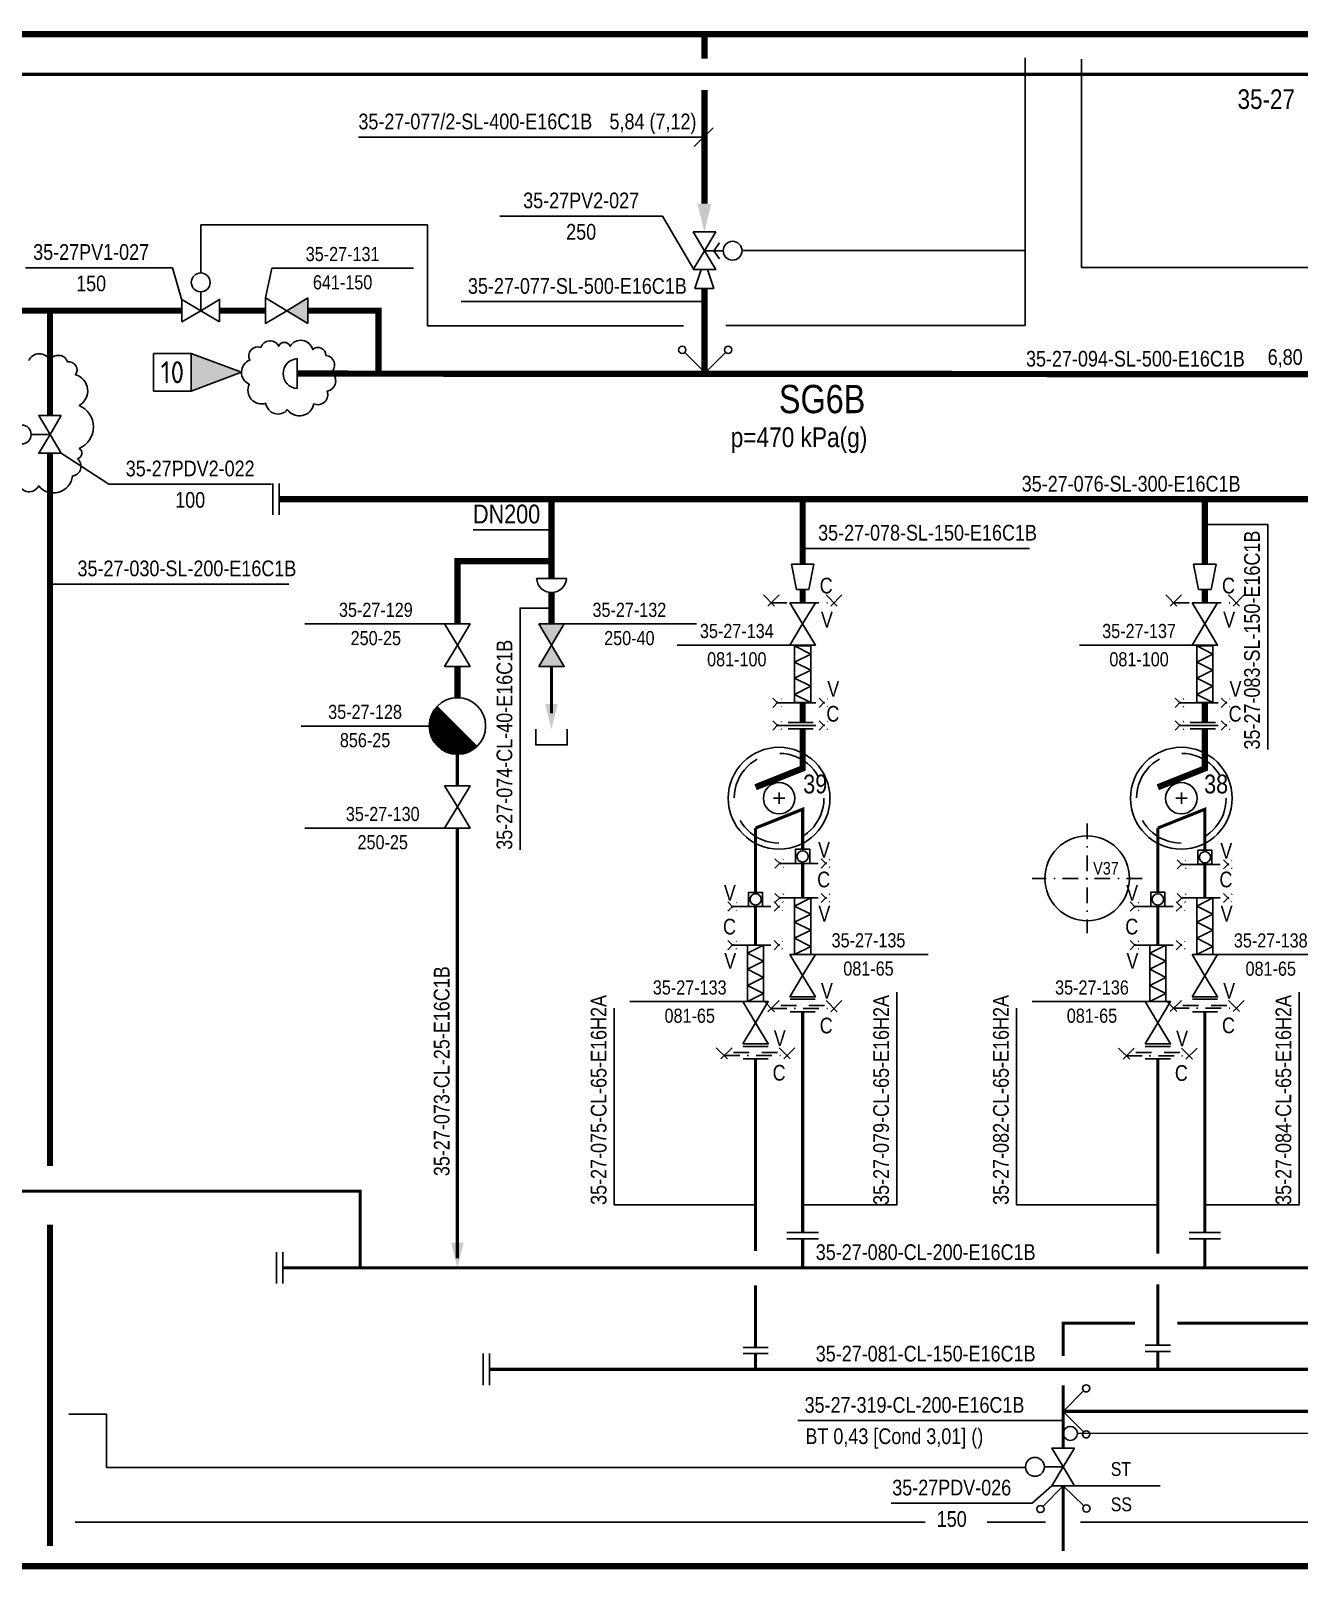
# Model space of a CAD drawing. Header units: millimetres. Extents: x -415 to 12957, y -5 to 599.
# Drawn here: x 2170.5 to 2372.5, y 202 to 446.9 of the extents above; entities that cross this region are included whole.
import ezdxf
from ezdxf.enums import TextEntityAlignment as Align

# ---------------------------------------------------------------- set-up
doc = ezdxf.new("R2010")
doc.units = ezdxf.units.MM
doc.header["$LTSCALE"] = 10
doc.header["$MEASUREMENT"] = 0
for name, pattern in [('CENTER', [2, 1.25, -0.25, 0.25, -0.25]), ('DASHDOT2', [0.5, 0.25, -0.125, 0, -0.125]), ('DASHED', [0.75, 0.5, -0.25])]:
    doc.linetypes.add(name, pattern=pattern)
doc.layers.get('0').update_dxf_attribs({"linetype": 'CONTINUOUS'})
doc.layers.add('BALANSSI', color=3, linetype='CONTINUOUS', lineweight=25)
for name, color, linetype in [('HOYRYRYHMIEN NIMET', 30, 'CONTINUOUS'), ('KUIVATUSSYLINTERIN_N', 7, 'CONTINUOUS'), ('KUIVATUSSYLINTERIT', 31, 'CONTINUOUS'), ('METALLILETKUT', 7, 'CONTINUOUS'), ('NAKOLASIT', 7, 'CONTINUOUS'), ('P-COND', 4, 'CONTINUOUS'), ('P-CVPOS', 7, 'CONTINUOUS'), ('P-DELIVERY_LIMIT', 1, 'DASHDOT2'), ('P-FITTINGS', 7, 'CONTINUOUS'), ('P-INSTRPOS_TEXTS', 7, 'CONTINUOUS'), ('P-INSTRU', 7, 'CONTINUOUS'), ('P-LINEPOS', 7, 'CONTINUOUS'), ('P-OTHER', 7, 'CONTINUOUS'), ('P-REVISIONS', 1, 'CONTINUOUS'), ('P-STEAM1', 6, 'CONTINUOUS'), ('P-SYMB', 7, 'CONTINUOUS'), ('P-TEXT', 7, 'CONTINUOUS'), ('P-VALVEPOS', 7, 'CONTINUOUS'), ('P-VENTS', 7, 'CONTINUOUS'), ('VAC-TELA_NUMEROT', 7, 'CONTINUOUS'), ('VAC-TELAT', 31, 'CONTINUOUS'), ('VEDENEROTTIMET', 7, 'CONTINUOUS')]:
    doc.layers.add(name, color=color, linetype=linetype)
doc.styles.add('ARIAL', font='ARIALN.TTF')
doc.styles.add('ARIALN', font='ARIALN.TTF')
doc.styles.add('CTS_REV', font='isocp.shx')
doc.styles.add('MODESTD', font='ARIALN.TTF')
doc.styles.add('ROMANS', font='ARIALN.TTF')
doc.styles.get("Standard").update_dxf_attribs({"font": 'ARIALN.TTF'})

# ---------------------------------------------------------------- blocks, each defined once
blk = doc.blocks.new('PPI_1000A')
at = {"color": 0, "linetype": 'ByBlock'}
blk.add_line((-1, 0), (1, 0), dxfattribs=at)
blk = doc.blocks.new('ARROW')
blk.add_solid([(-2.5, -1.25), (-2.5, 1.25), (2.5, 0)])
at = {"linetype": 'Continuous', "flags": 1}
blk.add_attdef('SYM_WIDTH', (0, 0), '', height=3, dxfattribs=at)
blk = doc.blocks.new('PPI_1100A')
at = {"color": 0, "linetype": 'ByBlock'}
blk.add_line((0, 0), (2, 0), dxfattribs=at)
blk = doc.blocks.new('PPI_0900A')
at = {"color": 0, "linetype": 'ByBlock'}
blk.add_line((-2.5, 0), (2.5, 0), dxfattribs=at)
blk = doc.blocks.new('PI314')
for p, q in [((0, 2.5), (0, -2.5)), ((1, 2.5), (1, -2.5))]:
    blk.add_line(p, q)
blk = doc.blocks.new('LPoist')
at = {"const_width": 3.749999999999428}
blk.add_lwpolyline([(1.325825214725, 2.424174785275, -1), (-1.325825214725, 5.075825214725, -5.843182185496403)], format="xyb", dxfattribs=at)
blk.add_circle((0, 3.75), 3.75)
blk = doc.blocks.new('PPI_0103B')
at = {"color": 0, "linetype": 'ByBlock'}
blk.add_circle((0, 0), 1.25, dxfattribs=at)
blk = doc.blocks.new('CVO5EC4')
at = {"color": 0, "linetype": 'Continuous'}
blk.add_lwpolyline([(-1.5, 4.5, -0.9999999999999999), (1.5, 4.5, -0.9999999999999999), (-1.5, 4.5)], format="xyb", close=True, dxfattribs=at)
blk.add_lwpolyline([(0, 0), (0, 3)], dxfattribs=at)
at = {"layer": 'P-VENTS', "color": 0, "linetype": 'Continuous'}
for points in [[(-3, -1.800000000000011), (-3, 1.800000000000011), (0, 0)], [(3, -1.800000000000011), (3, 1.800000000000011), (0, 0)]]:
    blk.add_lwpolyline(points, close=True, dxfattribs=at)
blk = doc.blocks.new('LAI2587')
for p, q in [((0, 0), (2.5, 0)), ((0, -8.75), (0, 0)), ((2.5, 0), (2.5, -8.75)), ((2.5, -8.75), (0, -8.75))]:
    blk.add_line(p, q)
blk = doc.blocks.new('FLEXIBLE-JOINT')
for p, q in [((1.250000000000227, 8.75), (-1.250000000000227, 7.5)), ((1.250000000000227, 6.25), (-1.250000000000227, 7.5)), ((1.250000000000682, 6.25), (-1.249999999999773, 5)), ((1.250000000000682, 3.75), (-1.249999999999773, 5)), ((1.250000000001137, 3.75), (-1.249999999999318, 2.5)), ((1.250000000001137, 1.25), (-1.249999999999318, 2.5)), ((1.250000000001137, 1.25), (-1.25, 0))]:
    blk.add_line(p, q)
at = {"rotation": 180}
blk.add_blockref('LAI2587', (1.25, 0), dxfattribs=at)
blk = doc.blocks.new('P7A1100')
at = {"color": 0, "linetype": 'ByBlock'}
for points in [[(-3, -1.8), (-3, 1.8), (-1.955815683699341e-17, -5.442269728554689e-17)], [(3, -1.8), (3, 1.8), (-1.268290867149464e-17, -5.029754838624763e-17)]]:
    blk.add_lwpolyline(points, close=True, dxfattribs=at)
blk = doc.blocks.new('P7A1305')
at = {"color": 0, "linetype": 'ByBlock'}
blk.add_solid([(-4, -1), (-4, 1), (0, 0)], dxfattribs=at)
blk = doc.blocks.new('CVO6087')
at = {"color": 0, "linetype": 'Continuous'}
blk.add_lwpolyline([(-1.5, 4.5, -0.9999999999999999), (1.5, 4.5, -0.9999999999999999), (-1.5, 4.5)], format="xyb", close=True, dxfattribs=at)
blk.add_lwpolyline([(0, 0), (0, 3)], dxfattribs=at)
at = {"layer": 'P-VENTS', "color": 0, "linetype": 'Continuous'}
for points in [[(-3, -1.800000000000011), (-3, 1.800000000000011), (0, 0)], [(3, -1.800000000000011), (3, 1.800000000000011), (0, 0)]]:
    blk.add_lwpolyline(points, close=True, dxfattribs=at)
blk = doc.blocks.new('CVO63E5')
at = {"color": 0, "linetype": 'Continuous'}
blk.add_lwpolyline([(-1.5, 4.5, -0.9999999999999999), (1.5, 4.5, -0.9999999999999999), (-1.5, 4.5)], format="xyb", close=True, dxfattribs=at)
blk.add_lwpolyline([(0, 0), (0, 3)], dxfattribs=at)
at = {"layer": 'P-VENTS', "color": 0, "linetype": 'Continuous'}
for points in [[(-3, -1.800000000000011), (-3, 1.800000000000011), (0, 0)], [(3, -1.800000000000011), (3, 1.800000000000011), (0, 0)]]:
    blk.add_lwpolyline(points, close=True, dxfattribs=at)
blk = doc.blocks.new('PRO66DD')
h = blk.add_hatch(color=0)
h.paths.add_polyline_path([(-3, 1.800000000000011), (-3, -1.800000000000011), (0, 0)])
h.paths.add_polyline_path([(3, -1.800000000000011), (3, 1.800000000000011), (0, 0)])
at = {"layer": 'P-VENTS', "color": 0, "linetype": 'Continuous'}
for points in [[(-3, -1.800000000000011), (-3, 1.800000000000011), (0, 0)], [(3, -1.800000000000011), (3, 1.800000000000011), (0, 0)]]:
    blk.add_lwpolyline(points, close=True, dxfattribs=at)
blk = doc.blocks.new('P7A1106')
at = {"color": 0, "linetype": 'ByBlock'}
for p, q in [((3, 1.8), (-1.955815683699341e-17, -5.442269728554689e-17)), ((3, -1.8), (3, 1.8)), ((1.955815683699341e-17, -5.442269728554689e-17), (3, -1.8))]:
    blk.add_line(p, q, dxfattribs=at)
blk.add_lwpolyline([(-3, 1.8), (-1.955815683699341e-17, -5.442269728554689e-17), (-3, -1.8)], close=True, dxfattribs=at)
blk.add_solid([(3, 1.8), (0, 0), (3, -1.8)], dxfattribs=at)
blk = doc.blocks.new('P7A1215')
at = {"color": 0, "linetype": 'ByBlock'}
for p, q in [((0, 2), (0, -2)), ((1, 2), (1, -2))]:
    blk.add_line(p, q, dxfattribs=at)
blk = doc.blocks.new('p7a1370')
at = {"color": 0, "linetype": 'ByBlock'}
for p, q in [((1.25, 1.25), (-1.25, -1.25)), ((-1.25, 1.25), (1.25, -1.25))]:
    blk.add_line(p, q, dxfattribs=at)
blk = doc.blocks.new('A$A7D25')
at = {"layer": 'P-DELIVERY_LIMIT'}
blk.add_lwpolyline([(1.25, 1.25), (11.25, 1.25)], dxfattribs=at)
for p in [(1.25, 1.25), (11.25, 1.25)]:
    blk.add_blockref('p7a1370', p, dxfattribs=at)
blk = doc.blocks.new('P7A1245')
at = {"color": 0, "linetype": 'Continuous'}
for points in [[(-2, 1.8), (-2, -1.8)], [(2, 1), (-2, 1.8)], [(2, -1), (2, 1)], [(-2, -1.8), (2, -1)]]:
    blk.add_lwpolyline(points, dxfattribs=at)
blk = doc.blocks.new('P7A1210')
at = {"color": 0, "linetype": 'ByBlock'}
blk.add_lwpolyline([(-3, 1.5), (-3, -1.5), (0, -0.5), (0, 0.5)], close=True, dxfattribs=at)
blk = doc.blocks.new('P7A1304')
at = {"color": 0, "linetype": 'ByBlock'}
blk.add_line((1.5, 1.5), (-1.5, -1.5), dxfattribs=at)
blk = doc.blocks.new('PPI_2100A')
at = {"color": 0, "linetype": 'ByBlock'}
blk.add_line((0, 0), (2, 0), dxfattribs=at)
blk = doc.blocks.new('P7A1330')
at = {"color": 0, "linetype": 'ByBlock'}
for q in [(-3.252691193458134, 3.252691193458134), (3.252691193458134, 3.252691193458134)]:
    blk.add_line((0, 0), q, dxfattribs=at)
for centre, start, end in [((-3.659277592640365, 3.659277592640422), 90, 270), ((-3.659277592640365, 3.659277592640422), 270, 90), ((3.659277592640365, 3.659277592640422), 90, 270), ((3.659277592640365, 3.659277592640422), 270, 90)]:
    blk.add_arc(centre, 0.575, start, end, dxfattribs=at)
blk = doc.blocks.new('CVE64E8')
at = {"color": 0, "linetype": 'Continuous'}
blk.add_lwpolyline([(-1.5, 4.5, -0.9999999999999999), (1.5, 4.5, -0.9999999999999999), (-1.5, 4.5)], format="xyb", close=True, dxfattribs=at)
for points in [[(0, 0), (0, 3)], [(-1.26968566864798, 2.389043476344114), (0, 1.5), (1.26968566864798, 2.389043476344114)]]:
    blk.add_lwpolyline(points, dxfattribs=at)
at = {"layer": 'P-VENTS', "color": 0, "linetype": 'Continuous'}
for points in [[(-3, -1.800000000000011), (-3, 1.800000000000011), (0, 0)], [(3, -1.800000000000011), (3, 1.800000000000011), (0, 0)]]:
    blk.add_lwpolyline(points, close=True, dxfattribs=at)
blk = doc.blocks.new('P7A1325')
at = {"color": 0, "linetype": 'ByBlock'}
for p, q in [((-9, -1.5), (-6, 1.5)), ((-9, 1.5), (-6, -1.5)), ((6, -1.5), (9, 1.5)), ((6, 1.5), (9, -1.5))]:
    blk.add_line(p, q, dxfattribs=at)
at = {"color": 0, "linetype": 'CENTER'}
blk.add_line((-7.5, 0), (7.5, 0), dxfattribs=at)
blk = doc.blocks.new('P7A1241')
at = {"color": 0, "linetype": 'ByBlock'}
for p, q in [((2.14306111918916e-16, 3.5), (6.123031769111886e-17, 1)), ((-1, -2), (-0.9999999999999999, 2)), ((0.9999999999999999, -2), (1, 2)), ((-6.123031769111886e-17, -1), (-2.14306111918916e-16, -3.5))]:
    blk.add_line(p, q, dxfattribs=at)
blk = doc.blocks.new('P7A1372')
at = {"color": 0, "linetype": 'ByBlock'}
blk.add_lwpolyline([(-14, 3), (-14, -3), (-8, -3), (-8, 3)], close=True, dxfattribs=at)
blk.add_lwpolyline([(-8, 3), (0, 0), (-8, -3)], dxfattribs=at)
blk.add_solid([(-8, -3), (-8, 3), (0, 0)], dxfattribs=at)
at = {"color": 7, "linetype": 'Continuous', "style": 'CTS_REV'}
blk.add_attdef('A', text='', height=3.5, dxfattribs=at).set_placement((-11, 0), align=Align.MIDDLE)

msp = doc.modelspace()

# ---------------------------------------------------------------- linework, layer by layer
at = {"layer": 'KUIVATUSSYLINTERIT', "linetype": 'Continuous'}
for points in [[(2290.559106667614, 324.75), (2288.759106667615, 324.75)], [(2289.659106667615, 323.8499999999999), (2289.659106667615, 325.6500000000001)], [(2354.636385207113, 324.75), (2352.836385207113, 324.75)], [(2353.736385207113, 323.8499999999999), (2353.736385207113, 325.6500000000001)]]:
    msp.add_lwpolyline(points, dxfattribs=at)
for centre, radius in [((2289.659106667615, 324.75), 8.105669999999998), ((2353.736385207113, 324.75), 8.105669999999998), ((2289.664776667613, 324.75198), 2.507451819785345), ((2353.742055207112, 324.75198), 2.507451819785345)]:
    msp.add_circle(centre, radius, dxfattribs=at)
at = {"layer": 'KUIVATUSSYLINTERIT', "linetype": 'DASHED', "ltscale": 1.5}
for centre in [(2289.659106667615, 324.75), (2353.736385207113, 324.75)]:
    msp.add_circle(centre, 7.14327424275518, dxfattribs=at)
at = {"layer": 'NAKOLASIT'}
for points in [[(2294.534376667615, 314.3691979848063), (2294.534376667615, 316.6191979848063), (2292.284376667615, 316.6191979848063), (2292.284376667615, 314.3691979848063)], [(2358.611655207113, 314.2317933418728), (2358.611655207113, 316.4817933418728), (2356.361655207113, 316.4817933418728), (2356.361655207113, 314.2317933418728)], [(2287.034376667615, 307.5148877623399), (2287.034376667615, 309.7648877623399), (2284.784376667615, 309.7648877623399), (2284.784376667615, 307.5148877623399)], [(2351.111655207113, 307.5200502924495), (2351.111655207113, 309.7700502924495), (2348.861655207113, 309.7700502924495), (2348.861655207113, 307.5200502924495)]]:
    msp.add_lwpolyline(points, close=True, dxfattribs=at)
at = {"layer": 'NAKOLASIT', "linetype": 'Continuous'}
for centre in [(2293.409106667615, 315.4940179848063), (2357.486385207113, 315.3566133418728), (2285.909106667615, 308.6397077623399), (2349.986385207113, 308.6448702924495)]:
    msp.add_circle(centre, 0.900179999999999, dxfattribs=at)
at = {"layer": 'P-COND', "linetype": 'Continuous', "const_width": 0.5}
for points in [[(2539.986385207113, 394.6666042500974), (2539.986385207113, 440), (2013.132587061402, 440.0000000000003), (2013.132587061402, 443.9062279454082)], [(2238.409958284117, 331.7500000000014), (2238.409958284083, 326.7500000000005)], [(2285.909106667615, 320), (2293.409376667512, 323), (2293.409376667512, 316.6191979848063)], [(2349.986385207113, 320), (2357.486655207011, 323), (2357.486655207011, 316.4817933418728)], [(2238.409958284074, 320.0000000000005), (2238.409151886892, 251.5)], [(2285.909376667512, 320), (2285.909376667512, 309.7648877623399)], [(2349.986655207011, 320), (2349.986655207011, 309.7700502924495)], [(2293.409376667512, 314.3691979848063), (2293.409376667512, 311.12518), (2293.409376667512, 308.8751879323167)], [(2357.486655207011, 314.2317933418728), (2357.486655207011, 311.12518), (2357.486655207011, 308.8751879323167)], [(2285.909376667512, 307.5148877623399), (2285.909376667512, 303.62518), (2285.909376667512, 301.3751879323167)], [(2349.986655207011, 307.5200502924495), (2349.986655207011, 303.62518), (2349.986655207011, 301.3751879323167)], [(2293.409106667615, 254.6249999999999), (2293.409106667615, 249.98422747358)], [(2357.486385207113, 254.6249999999999), (2357.486385207113, 249.98422747358)], [(2507.810539895107, 249.98422747358), (2210.589167830697, 249.98422747358)], [(2334.910946319784, 235.9562239580464), (2334.910946319784, 241.1673551740241), (2346.327219017002, 241.1673551740241)], [(2353.102057018493, 241.1673551740241), (2392.636300286483, 241.1673551740241)], [(2502.886028929726, 233.8251522768658), (2243.512304878702, 233.8254768269328)], [(2334.910946319784, 221.296003750856), (2334.910946319784, 231.3017326661266)], [(2334.92512627165, 227.1494672196457), (2494.507519380895, 227.0759044580134)], [(2334.910946319786, 204.9136946588791), (2334.910946319786, 215.2883282586974)]]:
    msp.add_lwpolyline(points, dxfattribs=at)
at = {"layer": 'P-COND', "linetype": 'Continuous'}
msp.add_lwpolyline([(2222.91779096681, 249.98422747358, 0.5, 0.5, 0), (2222.91779096681, 262.1824925407809, 0.5, 0.5, 0), (2073.090679345811, 262.1824925407809, 0.5, 0.5, 0), (2073.090679345811, 388.2066165211695, 0, 0, 0)], format="xyseb", dxfattribs=at)
at = {"layer": 'P-COND', "const_width": 0.5}
for points in [[(2253.409106667615, 345.7499999999999), (2253.409106667615, 338.2499999999999)], [(2293.409106667615, 255.6249999999999), (2293.409106667615, 287.5), (2293.409106667615, 290.7483576433197)], [(2357.486385207113, 255.6249999999999), (2357.486385207113, 287.5), (2357.486385207113, 290.7483576433197)], [(2285.909106667615, 252.6781059570912), (2285.909106667615, 279.3750000000005), (2285.909106667615, 283.2483576433197)], [(2349.986385207113, 252.2500179478102), (2349.986385207113, 279.3750000000005), (2349.986385207113, 283.2483576433197)], [(2285.909098941469, 247.2095945548845), (2285.909098941469, 237.325423776523)], [(2349.986381494787, 247.3629840261074), (2349.986381494787, 237.6791831098805)], [(2285.909098941469, 236.325423776523), (2285.909098941469, 233.825423776523)], [(2349.986381494787, 236.7426472695267), (2349.986381494787, 233.9521092501097)]]:
    msp.add_lwpolyline(points, dxfattribs=at)
at = {"layer": 'P-CVPOS'}
for points in [[(2276.069543424279, 408.923595782874), (2271.069543424281, 417.4317100224321), (2245.194543424284, 417.4317100224321)], [(2194.535533057498, 404.0613669126091), (2193.009015804881, 409.2208829956825)], [(2307.486385207113, 212.5), (2329.986385207113, 212.5), (2333.110946319784, 215.296003750856)]]:
    msp.add_lwpolyline(points, dxfattribs=at)
at = {"layer": 'P-CVPOS', "linetype": 'Continuous'}
msp.add_lwpolyline([(2182.911389649375, 374.7512125851036), (2175.320770635021, 379.6698867643759)], dxfattribs=at)
at = {"layer": 'P-INSTRU'}
for points in [[(2328.851170814838, 411.9536447464639), (2328.851170814838, 442.6313641130325)], [(2377.778734204447, 409.2569180004877), (2337.851170814838, 409.2569180004877), (2337.851170814838, 442.4301937612522)]]:
    msp.add_lwpolyline(points, dxfattribs=at)
at = {"layer": 'P-INSTRU', "linetype": 'Continuous'}
for points in [[(2233.658400774511, 416.0271573438022), (2233.658400774511, 399.9392056170037), (2274.41589778883, 399.9392056170037)], [(2281.170936535817, 400), (2328.851170814838, 400), (2328.851170814838, 411.9536447464639)], [(2283.756742414585, 411.9536447464639), (2328.851170814838, 411.9536447464639)], [(2337.175105159999, 223.6307005418146), (2514.482515944157, 223.6800168251771), (2514.482515944159, 381.8585549117359)], [(2328.917799709662, 218.2126598636413), (2182.498802195149, 218.2126598636413), (2182.498802195149, 226.7053587079799)], [(2312.915236099441, 209.4779830514705), (2177.527548854115, 209.4779830514705)], [(2332.08589296953, 209.4779830514705), (2322.794261304403, 209.4779830514705)], [(2337.685907026173, 209.4779830514705), (2527.242453856357, 209.4779830514661)]]:
    msp.add_lwpolyline(points, dxfattribs=at)
at = {"layer": 'P-LINEPOS'}
for points in [[(2277.642257817122, 430), (2222.642257817122, 430)], [(2211.55686394766, 358.8438848267285), (2177.491562667535, 358.8438832086635), (2173.520770638531, 358.8438832086635)], [(2248.409106667616, 316.5492223126132), (2248.409106667615, 355.0281654302167), (2253.409106667614, 355.0281654302167)], [(2292.638600884658, 225.6788692586651), (2334.910946319784, 225.6788692586651)]]:
    msp.add_lwpolyline(points, dxfattribs=at)
at = {"layer": 'P-OTHER'}
for p, q in [((2233.658400774511, 416.0271573438022), (2197.527398910367, 416.0271573438022)), ((2197.527398910367, 416.0271573438022), (2197.527398910367, 408.376012403549))]:
    msp.add_line(p, q, dxfattribs=at)
for points in [[(2193.009015804881, 409.2208829956825), (2169.634015804885, 409.2208829956825)], [(2238.99733537631, 403.8146859492582), (2277.757043424848, 403.8146859489308)], [(2208.786389649371, 374.7512125851036), (2182.911389649375, 374.7512125851036)], [(2240.909106667615, 367.5), (2253.409106667615, 367.5)], [(2367.486385207113, 332.5), (2367.486385207113, 368.3510345546314), (2357.486385207113, 368.3454606211271)], [(2329.531551115405, 364.5283574371497), (2293.409106667586, 364.5283574368223)], [(2308.409106667615, 293.8510345546314), (2308.409106667615, 260), (2293.409106667615, 259.9999999999569)], [(2372.486385207113, 293.8510345546314), (2372.486385207113, 260), (2357.486385207113, 259.9999999999569)], [(2263.409106667615, 291.3510345546314), (2263.409106667615, 260), (2285.909106667615, 259.9999999999569)], [(2327.486385207113, 291.3510345546314), (2327.486385207113, 260), (2349.986385207113, 259.9999999999569)], [(2182.498802195149, 226.7053587079799), (2176.505810077047, 226.6845474919336)], [(2336.598446319788, 215.299835938179), (2350.354291486289, 215.299835938179)]]:
    msp.add_lwpolyline(points, dxfattribs=at)
at = {"layer": 'P-REVISIONS'}
for points in [[(2207.100021444396, 396.5388409292191, -0.6666666666665524), (2209.947433657482, 396.7224092021552, 0.6211318965415614), (2209.947433657482, 396.7224092021552, -0.6666666666666032), (2211.784462693799, 396.7224092021552, 0.6666666666667301), (2211.784462693799, 396.7224092021552, -0.6666666666667321), (2215.366667750357, 396.1717043833487, 0.7829732854024116), (2215.366667750357, 396.1717043833487, -0.6666666666665556), (2217.479255834885, 395.2538630186718, 1.01518206028343), (2217.479255834885, 395.2538630186718, -0.6666666666666371), (2218.305932979514, 392.5921057051437, 2.756951436482729), (2218.305932979514, 392.5921057051437, -0.6666666666664509), (2217.662961867023, 389.5632118457434, 10.74392043157552), (2217.662961867023, 389.5632118457434, -0.666666666666558), (2215.550373782498, 387.5439608434554, -4.771291739239416), (2215.550373782498, 387.5439608434554, -0.6666666666666502), (2211.325197613449, 386.6261079081341, -1.915919248150661), (2211.325197613449, 386.6261079081341, -0.6666666666668046), (2207.926667303938, 387.6357391946003, -1.112061650824799), (2207.926667303938, 387.6357391946003, -0.6666666666666589), (2205.262992408079, 390.6646330539988, -0.624250230507151), (2205.262992408079, 390.6646330539988, -0.6666666666666418), (2205.35484542415, 394.5195783562867, -0.1876409956215821), (2205.35484542415, 394.5195783562867, -0.6724788029269751), (2207.100021444396, 396.5388409292191, 0.2493246645940368), (2207.100021444396, 396.5388409292191, 0.2493246645940368)], [(2170.153661611555, 394.4183542610195, -0.6666666666667088), (2173.479093687979, 394.4183542610195, 0.6666666666667089), (2173.479093687979, 394.4183542610195, -0.6666666666666844), (2176.315489647895, 394.2228776374528, 0.7175487791759636), (2176.315489647895, 394.2228776374528, -0.6666666666664945), (2177.586990308718, 392.1704355745265, 1.945858973300481), (2177.586990308718, 392.1704355745265, -0.6666666666666103), (2178.173813374796, 387.2836699482146, 3.80266078524795), (2178.173813374796, 387.2836699482146, -0.6666666666665712), (2178.173813374796, 380.4422005707625, 4.99999999999813), (2178.173813374796, 380.4422005707625, -0.6666666666664416), (2177.880384946983, 378.780699258065, 9.054662507763396), (2177.880384946983, 378.780699258065, -0.6666666666670805), (2177.097954192212, 376.0441140064655, 17.17664196165598), (2177.097954192212, 376.0441140064655, -0.6666666666666309), (2171.718556910647, 374.4803510055504, -2.088505067647997), (2171.718556910647, 374.4803510055504, -0.6666666666667141), (2168.490945573346, 374.7735534439949, -1.36206365561029)]]:
    msp.add_lwpolyline(points, format="xyb", dxfattribs=at)
at = {"layer": 'P-STEAM1', "linetype": 'Continuous', "const_width": 1}
for points in [[(1230.312863237355, 446.4408869934401), (2477.4862926477, 446.3834314674729), (2482.486250273851, 446.3828275708343), (2492.486385207113, 446.3816197440107), (6312.486385207113, 446.0570206650872), (6327.486385207113, 446.0567187124556), (6459.80634600776, 446.0480266942982)], [(2277.757043424847, 442.5), (2277.757043424847, 446.3175421005478)], [(2277.757043424846, 419.4334056397596), (2277.757043424846, 437.5)], [(2277.757043424847, 392.3634321604836), (2277.757043424847, 405.9235957834091)], [(2194.527398910367, 402.376208326421), (2143.019191370837, 402.376208326421), (2142.94830761506, 392.3223946259853)], [(2173.520770634579, 385.6698867643759), (2173.520770633602, 402.3284561954133)], [(2197.527725448487, 402.376208326421), (2197.527072372247, 402.376208326421)], [(2207.845061077515, 402.376208326421), (2200.527398910367, 402.376208326421)], [(2225.861712176737, 392.2181449347288), (2225.861712176737, 402.376208326421), (2214.595061077515, 402.376208326421)], [(1279.135009419253, 202.5000000000364), (3010.590443745677, 202.4999999999636), (3010.590443745678, 392.6750909479139), (3312.533934480589, 392.6750909479134)], [(2210.020251575493, 372.3634321604834), (2499.575176908011, 372.3634321604834), (2504.986385207113, 372.3634321604834), (2504.986385207113, 392.2143199447091), (2504.986385207113, 392.2143199447091)], [(2212.902435066102, 392.3563166660276), (2492.486385207113, 392.2020387296903), (2507.486385207113, 392.1866347041017), (2686.495432797442, 392.1866347041017)], [(2173.520770652178, 266.1827024395797), (2173.520770635463, 379.6698867643759)], [(2253.409106667615, 372.3634321604836), (2253.409106667615, 359.7499699941743)], [(2238.409958284074, 352.5), (2238.409958284074, 362.5), (2253.409106667615, 362.5)], [(2253.409106667615, 357.4999699941743), (2253.409106667615, 352.5)], [(2238.409958284074, 340.75), (2238.409958284074, 345.75)], [(2293.409106667615, 340), (2293.409106667615, 336.8115444833339)], [(2357.486385207113, 340), (2357.486385207113, 336.8115444833339)], [(2293.409106667615, 335.8115444833339), (2293.409106667615, 329.5), (2285.909106667615, 326.5)], [(2357.486385207113, 335.8115444833339), (2357.486385207113, 329.5), (2349.986385207113, 326.5)], [(2173.520770661089, 205.6757891524693), (2173.520770656682, 256.8843785829891)]]:
    msp.add_lwpolyline(points, dxfattribs=at)
at = {"layer": 'P-STEAM1', "const_width": 1}
for points in [[(2293.409106667606, 362), (2293.409106667498, 372.3634321604834)], [(2357.486385207113, 362), (2357.486385207113, 372.3634321604834)], [(2293.409106667615, 355.875), (2293.409106667615, 357.5767354850677), (2293.409106667645, 357.4690844795594), (2293.40910666764, 358)], [(2357.486385207113, 355.875), (2357.486385207113, 358)]]:
    msp.add_lwpolyline(points, dxfattribs=at)
at = {"layer": 'P-VALVEPOS'}
for points in [[(2207.845061077515, 404.4012083264209), (2208.831674802406, 409.1440912548769)], [(2231.432674802407, 409.1440912548769), (2208.831674802406, 409.1440912548769)], [(2236.722458284379, 352.5), (2214.121458284379, 352.5)], [(2276.518812464954, 352.4999999999999), (2255.096606667616, 352.4999999999999)], [(2291.384106667615, 349.125), (2273.409106667615, 349.125)], [(2355.461385207113, 349.125), (2337.486385207113, 349.125)], [(2233.909958284384, 336.2500000000006), (2213.504847203932, 336.2500000000006)], [(2250.909106667615, 335.7499999999999), (2250.909106667615, 333.2499999999999), (2255.909106667615, 333.2499999999999), (2255.909106667615, 335.7499999999999)], [(2236.722458284379, 320.0000000000005), (2214.121458284379, 320.0000000000005)], [(2295.434106667614, 299.8838173881037), (2313.409106667615, 299.8838173881037)], [(2359.511385207113, 299.8636459415006), (2377.486385207113, 299.8636459415006)], [(2283.884106667615, 292.3737878785998), (2265.909106667615, 292.3737878785998)], [(2347.961385207113, 292.3763965157014), (2329.986385207113, 292.3763965157014)]]:
    msp.add_lwpolyline(points, dxfattribs=at)
at = {"layer": 'VAC-TELAT', "linetype": 'DASHDOT2'}
for points in [[(2338.731422089183, 320.7460400000007), (2338.731422089183, 303.2460400000007)], [(2338.731422089183, 320.7460400000007), (2338.731422089183, 303.2460400000007)], [(2347.481422089183, 311.9960400000009), (2329.981422089183, 311.9960400000009)]]:
    msp.add_lwpolyline(points, dxfattribs=at)
at = {"layer": 'VAC-TELAT', "linetype": 'Continuous'}
msp.add_circle((2338.731422089183, 311.9960400000007), 6.746669999999999, dxfattribs=at)
at = {"layer": 'VEDENEROTTIMET'}
for points in [[(2212.902435066102, 389.9730440620285), (2212.902435066102, 394.7395892700267)], [(2255.792379271611, 359.7499699941743), (2251.025834063614, 359.7499699941742)]]:
    msp.add_lwpolyline(points, dxfattribs=at)
msp.add_arc((2213.039686525431, 392.3563166660276), 2.387221453502744, 93.29599429512608, 266.704005704874, dxfattribs=at)
at = {"layer": 'VEDENEROTTIMET', "extrusion": (0, 0, -1)}
msp.add_ellipse((2253.409106667612, 359.8872214535028), major_axis=(1.688020477964978, 1.688020477964978), ratio=0.9999999999999998, start_param=0.842924115974526, end_param=3.869464864410164, dxfattribs=at)

# ---------------------------------------------------------------- block references
at = {"layer": 'METALLILETKUT', "yscale": 1.028571429000294, "zscale": 1.028571429000294, "rotation": 180}
for p, xscale in [((2293.409106667513, 349.0000000037501), -1.028571429000294), ((2357.486385207011, 349.0000000037501), -1.028571429000294), ((2293.409376667614, 308.8751800037501), 1.028571429000294), ((2357.486655207113, 308.8751800037501), 1.028571429000294), ((2285.909376667614, 301.3751800037501), 1.028571429000294), ((2349.986655207113, 301.3751800037501), 1.028571429000294)]:
    msp.add_blockref('FLEXIBLE-JOINT', p, dxfattribs=dict(at, xscale=xscale))
at = {"layer": 'P-CVPOS', "color": 140, "xscale": -1}
for p in [(2258.132043424283, 417.4317100224321), (2180.071515804883, 409.2208829956825), (2317.156267549881, 212.5)]:
    msp.add_blockref('PPI_1000A', p, dxfattribs=at)
at = {"layer": 'P-CVPOS', "color": 140, "xscale": -1, "rotation": 0.02697588331065148}
msp.add_blockref('PPI_1000A', (2195.848889649373, 374.7512125851036), dxfattribs=at)
at = {"layer": 'P-DELIVERY_LIMIT'}
for p in [(2287.159106667615, 354.625), (2351.236385207113, 354.625), (2287.159106667615, 290.035659955394), (2351.236385207113, 290.0624283269829), (2279.659106667615, 282.5159104427074), (2343.736385207113, 282.4682551350532)]:
    msp.add_blockref('A$A7D25', p, dxfattribs=at)
at = {"layer": 'P-DELIVERY_LIMIT', "xscale": 0.4899999999999999, "yscale": 0.4899999999999999, "zscale": 0.4899999999999999}
for p in [(2293.077722947989, 339.944848745011), (2357.155001487487, 339.944848745011), (2293.077722947989, 336.3464019906821), (2357.155001487487, 336.3464019906821), (2293.409106667615, 314.365280072011), (2357.486385207113, 314.2198784881143), (2293.409106667615, 308.8751879323167), (2357.486385207113, 308.8751879323167), (2285.909106667615, 307.5123451343637), (2349.986385207113, 307.5123451343637), (2285.909106667615, 301.3751879323167), (2349.986385207113, 301.3751879323167)]:
    msp.add_blockref('P7A1325', p, dxfattribs=at)
at = {"layer": 'P-FITTINGS'}
for name, p, rotation in [('P7A1210', (2277.757043424847, 408.9235957834091), 90), ('P7A1245', (2293.409106667615, 360), 270), ('P7A1245', (2357.486385207113, 360), 270), ('P7A1215', (2293.077722947989, 336.8115444833339), 270), ('P7A1215', (2357.155001487487, 336.8115444833339), 270), ('P7A1241', (2293.409106667615, 291.7483576433197), 90), ('P7A1241', (2357.486385207113, 291.7483576433197), 90), ('P7A1241', (2285.909106667615, 284.2483576433197), 90), ('P7A1241', (2349.986385207113, 284.2483576433197), 90), ('P7A1215', (2349.986381494787, 236.6791831098805), 90), ('P7A1215', (2285.909098941469, 236.325423776523), 90)]:
    msp.add_blockref(name, p, dxfattribs=dict(at, rotation=rotation))
at = {"layer": 'P-INSTRU', "color": 140, "xscale": -0.899999999999636, "yscale": 0.899999999999636, "zscale": 0.899999999999636}
msp.add_blockref('PPI_0103B', (2336.050126271649, 223.6238084620425), dxfattribs=at)
at = {"layer": 'P-LINEPOS'}
msp.add_blockref('P7A1304', (2277.642257817122, 430), dxfattribs=at)
at = {"layer": 'P-LINEPOS', "color": 140}
for name, p in [('PPI_2100A', (2222.642257817122, 430)), ('PPI_1100A', (2240.095882263687, 403.8146859489308)), ('PPI_1100A', (2328.986457709138, 392.2295890427149)), ('PPI_1100A', (2328.301919944801, 372.3225621331262)), ('PPI_1100A', (2295.870389954243, 364.5283574371497)), ('PPI_1100A', (2177.895702786499, 358.8438848267285)), ('PPI_1100A', (2295.494259660441, 249.98422747358)), ('PPI_1100A', (2295.494251954015, 233.8254105314955)), ('PPI_1100A', (2294.326761576732, 225.6788692586651))]:
    msp.add_blockref(name, p, dxfattribs=at)
at = {"layer": 'P-LINEPOS', "color": 140, "rotation": 90}
for p in [(2367.486385207113, 332.5), (2248.409106667616, 316.5492223126132), (2238.409440928582, 264.5776089370423), (2263.409106667615, 260), (2308.409106667615, 260), (2327.486385207113, 260), (2372.486385207113, 260)]:
    msp.add_blockref('PPI_1100A', p, dxfattribs=at)
at = {"layer": 'P-OTHER'}
msp.add_blockref('PI314', (2209.020251575493, 372.3634321604834), dxfattribs=at)
at = {"layer": 'P-OTHER', "rotation": 90.00000000000001}
for p in [(2293.409106667615, 254.6249999999999), (2357.486385207113, 254.6249999999999)]:
    msp.add_blockref('PI314', p, dxfattribs=at)
at = {"layer": 'P-OTHER', "xscale": -1}
for p in [(2210.589167830697, 249.98422747358), (2243.512304878702, 233.8254768269328)]:
    msp.add_blockref('PI314', p, dxfattribs=at)
at = {"layer": 'P-REVISIONS'}
msp.add_blockref('P7A1372', (2204.02334448392, 392.5729696601281), dxfattribs=at).add_auto_attribs({'A': '10'})
at = {"layer": 'P-STEAM1', "linetype": 'Continuous', "xscale": -0.900000000000091, "yscale": 0.900000000000091, "zscale": 0.900000000000091, "rotation": 89.99999999999967}
msp.add_blockref('ARROW', (2277.757043424846, 417.1834056397594), dxfattribs=at)
at = {"layer": 'P-SYMB'}
msp.add_blockref('P7A1330', (2277.893611264364, 392.4782177682087), dxfattribs=at)
at = {"layer": 'P-SYMB', "xscale": 1.199999999998909, "yscale": 1.200000000000045, "zscale": 1.2}
msp.add_blockref('LPoist', (2238.409958284379, 331.7500000000005), dxfattribs=at)
at = {"layer": 'P-SYMB'}
for name, p, rotation in [('P7A1305', (2253.409106667615, 335.7499999999999), 270), ('P7A1305', (2238.409106667615, 250.0019484901331), 270), ('P7A1330', (2334.910946319784, 227.1352872677799), 270), ('P7A1330', (2334.910946319786, 215.2883282586974), 180.6627701656687)]:
    msp.add_blockref(name, p, dxfattribs=dict(at, rotation=rotation))
at = {"layer": 'P-VALVEPOS', "color": 140, "yscale": 0.9, "zscale": 0.9}
for p, xscale in [((2220.132174802407, 409.1440912548769), -0.9), ((2225.421958284378, 352.4999999999999), -0.9), ((2265.807709566285, 352.4999999999999), -0.9), ((2282.92110666782, 349.125), -0.9), ((2346.998385207318, 349.125), -0.9), ((2223.707402744158, 336.2500000000006), -0.9), ((2226.519902744152, 320.0000000000004), -0.9), ((2303.896836667923, 299.8838173881037), 0.9), ((2367.974115207421, 299.8636459415006), 0.9), ((2275.421376667307, 292.3737878785998), -0.9), ((2339.498655206805, 292.3763965157014), -0.9)]:
    msp.add_blockref('PPI_0900A', p, dxfattribs=dict(at, xscale=xscale))
at = {"layer": 'P-VENTS'}
for name, p, rotation in [('CVE64E8', (2277.757043424847, 411.9235957834091), 270), ('CVO63E5', (2173.520770635021, 382.6698867643759), 90), ('CVO6087', (2334.910946319784, 218.296003750856), 90)]:
    msp.add_blockref(name, p, dxfattribs=dict(at, rotation=rotation))
msp.add_blockref('CVO5EC4', (2197.527398910367, 402.376012403549), dxfattribs=at)
at = {"layer": 'P-VENTS', "xscale": 1.12499999999999, "yscale": 1.12499999999999, "zscale": 1.12499999999999}
msp.add_blockref('P7A1106', (2211.220061077515, 402.376208326421), dxfattribs=at)
at = {"layer": 'P-VENTS', "rotation": 270}
for name, p, xscale, yscale, zscale in [('P7A1100', (2293.409106667615, 352.5), 1.125, 1.125, 1.125), ('P7A1100', (2357.486385207113, 352.5), 1.125, 1.125, 1.125), ('P7A1100', (2238.409958284074, 349.125), 1.125, 1.125, 1.125), ('PRO66DD', (2253.409106667615, 349.1249999999999), 1.125000000000022, 1.125000000000022, 1.125000000000022), ('P7A1100', (2238.409958284083, 323.3750000000005), 1.125, 1.125, 1.125), ('P7A1100', (2293.409106667615, 296.5088173881037), 1.125, 1.125, 1.125), ('P7A1100', (2357.486385207113, 296.4886459415006), 1.125, 1.125, 1.125), ('P7A1100', (2285.909106667615, 288.9987878785998), 1.125, 1.125, 1.125), ('P7A1100', (2349.986385207113, 289.0013965157014), 1.125, 1.125, 1.125)]:
    msp.add_blockref(name, p, dxfattribs=dict(at, xscale=xscale, yscale=yscale, zscale=zscale))

# ---------------------------------------------------------------- texts
at = {"layer": 'BALANSSI', "linetype": 'Continuous'}
msp.add_text('p=470 kPa(g)', height=3.15, dxfattribs=at).set_placement((2281.948034283112, 380.6498629340317))
at = {"layer": 'HOYRYRYHMIEN NIMET', "linetype": 'Continuous', "style": 'MODESTD'}
msp.add_text('SG6B', height=4.5, dxfattribs=at).set_placement((2289.635421670499, 386.0577278612711))
at = {"layer": 'KUIVATUSSYLINTERIN_N', "style": 'ARIALN'}
for s, p in [('39', (2293.500051662331, 327.02101473371)), ('38', (2357.361734196255, 327.02101473371))]:
    msp.add_text(s, height=3, dxfattribs=at).set_placement(p, align=Align.MIDDLE_LEFT)
at = {"layer": 'P-CVPOS', "color": 140, "style": 'ARIAL'}
for s, p in [('35-27PV2-027', (2258.132043424283, 419.9317100224321)), ('250', (2258.132043424283, 414.9317100224321)), ('35-27PV1-027', (2180.071515804883, 411.7208829956825)), ('150', (2180.071515804883, 406.7208829956825)), ('35-27PDV-026', (2317.156267549881, 215)), ('150', (2317.156267549881, 210))]:
    msp.add_text(s, height=2.5, dxfattribs=at).set_placement(p, align=Align.MIDDLE)
for s, p in [('35-27PDV2-022', (2195.847712604461, 377.2512123080166)), ('100', (2195.850066694285, 372.2512128621905))]:
    msp.add_text(s, height=2.5, rotation=0.02697588331069041, dxfattribs=at).set_placement(p, align=Align.MIDDLE)
at = {"layer": 'P-DELIVERY_LIMIT', "linetype": 'Continuous', "style": 'MODESTD'}
for s, p in [('ST', (2342.497072713889, 216.8543169328285)), ('SS', (2342.497072713889, 211.2346706666994))]:
    msp.add_text(s, height=2.205, dxfattribs=at).set_placement(p)
at = {"layer": 'P-DELIVERY_LIMIT', "linetype": 'Continuous', "style": 'ROMANS'}
for height, p in [(2.499999999999985, (2298.189788846046, 357.3572932481757)), (2.499999999999984, (2362.267067385545, 357.3572932481757)), (2.499999999999969, (2299.257007452338, 336.9458661454117)), (2.49999999999997, (2363.334285991837, 336.9458661454117)), (2.499999999999969, (2297.787394271699, 310.564146604969)), (2.499999999999969, (2361.864672811197, 310.564146604969)), (2.499999999999969, (2282.787394271699, 303.064146604969)), (2.499999999999969, (2346.864672811197, 303.064146604969)), (2.499999999999983, (2298.189788846046, 287.3107202995037)), (2.499999999999982, (2362.267067385545, 287.3374886710926)), (2.499999999999983, (2290.689788846046, 279.790970786817)), (2.499999999999982, (2354.767067385545, 279.7433154791628))]:
    msp.add_attdef('C', text='', height=height, rotation=359.889638962357, dxfattribs=at).set_placement(p, align=Align.RIGHT)
for p, height in [((2296.313788824001, 351.9322807258044), 2.499999999999984), ((2360.391067363499, 351.9322807258044), 2.499999999999983), ((2297.327764905714, 340.9105452969648), 2.499999999999967), ((2361.405043445212, 340.9105452969648), 2.499999999999967), ((2295.858151725074, 315.2871828360778), 2.499999999999967), ((2359.935430264572, 315.1417812521811), 2.499999999999967), ((2280.858151725074, 308.4342478984304), 2.499999999999967), ((2344.935430264572, 308.4342478984304), 2.499999999999967), ((2295.911394249652, 305.1271154187205), 2.499999999999968), ((2359.988672789151, 305.1271154187205), 2.499999999999968), ((2280.911394249652, 297.6271154187205), 2.499999999999968), ((2344.988672789151, 297.6271154187205), 2.499999999999968), ((2296.313788824001, 292.8236961408855), 2.499999999999982), ((2360.391067363499, 292.8504645124744), 2.499999999999981), ((2288.813788824001, 285.3039466281989), 2.499999999999982), ((2352.891067363499, 285.2562913205447), 2.499999999999981)]:
    msp.add_attdef('V', p, '', height=height, rotation=359.8896389623575, dxfattribs=at)
at = {"layer": 'P-INSTRPOS_TEXTS', "style": 'ARIAL'}
msp.add_text('35-27', height=3.1195, dxfattribs=at).set_placement((2371.827678399107, 434.4918260799751), align=Align.RIGHT)
at = {"layer": 'P-LINEPOS', "color": 140, "style": 'ARIAL'}
for s, p in [('35-27-077/2-SL-400-E16C1B', (2222.642257817122, 432.5)), ('5,84 (7,12)', (2262.642257817122, 432.5)), ('35-27-077-SL-500-E16C1B', (2240.095882263687, 406.3146859489308)), ('35-27-094-SL-500-E16C1B', (2328.986457709138, 394.7295890427149)), ('6,80 (7,12)', (2367.486385207113, 395)), ('35-27-076-SL-300-E16C1B', (2328.301919944801, 374.8225621331262)), ('35-27-078-SL-150-E16C1B', (2295.870389954243, 367.0283574371497)), ('35-27-030-SL-200-E16C1B', (2177.895702786499, 361.3438848267285)), ('35-27-080-CL-200-E16C1B', (2295.494259660441, 252.48422747358)), ('35-27-081-CL-150-E16C1B', (2295.494251954015, 236.3254105314955)), ('35-27-319-CL-200-E16C1B', (2293.719924533445, 228.1615583931336)), ('BT 0,43 [Cond 3,01] ()', (2293.846905322082, 223.1788692586651))]:
    msp.add_text(s, height=2.5, dxfattribs=at).set_placement(p, align=Align.MIDDLE_LEFT)
for s, p in [('35-27-083-SL-150-E16C1B', (2364.986385207113, 332.5)), ('35-27-074-CL-40-E16C1B', (2245.909106667616, 316.5492223126132)), ('35-27-073-CL-25-E16C1B', (2235.909440928582, 264.5776089370423)), ('35-27-075-CL-65-E16H2A', (2260.909106667615, 260)), ('35-27-079-CL-65-E16H2A', (2305.909106667615, 260)), ('35-27-082-CL-65-E16H2A', (2324.986385207113, 260)), ('35-27-084-CL-65-E16H2A', (2369.986385207113, 260))]:
    msp.add_text(s, height=2.5, rotation=90, dxfattribs=at).set_placement(p, align=Align.MIDDLE_LEFT)
at = {"layer": 'P-TEXT', "style": 'ARIALN'}
msp.add_text('DN200', height=3, dxfattribs=at).set_placement((2240.909106667615, 370), align=Align.MIDDLE_LEFT)
at = {"layer": 'P-VALVEPOS', "color": 140, "style": 'ARIAL'}
for s, p in [('35-27-131', (2220.132174802407, 411.3940912548769)), ('641-150', (2220.132174802407, 406.8940912548769)), ('35-27-129', (2225.421958284378, 354.7499999999999)), ('35-27-132', (2265.807709566285, 354.7499999999999)), ('250-25', (2225.421958284378, 350.2499999999999)), ('250-40', (2265.807709566285, 350.2499999999999)), ('35-27-134', (2282.92110666782, 351.375)), ('35-27-137', (2346.998385207318, 351.375)), ('081-100', (2282.92110666782, 346.875)), ('081-100', (2346.998385207318, 346.875)), ('35-27-128', (2223.707402744158, 338.5000000000006)), ('856-25', (2223.707402744158, 334.0000000000006)), ('35-27-130', (2226.519902744152, 322.2500000000004)), ('250-25', (2226.519902744152, 317.7500000000004)), ('35-27-135', (2303.896836667923, 302.1338173881037)), ('35-27-138', (2367.974115207421, 302.1136459415006)), ('081-65', (2303.896836667923, 297.6338173881037)), ('081-65', (2367.974115207421, 297.6136459415006)), ('35-27-133', (2275.421376667307, 294.6237878785998)), ('35-27-136', (2339.498655206805, 294.6263965157014)), ('081-65', (2275.421376667307, 290.1237878785998)), ('081-65', (2339.498655206805, 290.1263965157014))]:
    msp.add_text(s, height=2.25, dxfattribs=at).set_placement(p, align=Align.MIDDLE)
at = {"layer": 'VAC-TELA_NUMEROT', "style": 'ARIALN'}
msp.add_text('V37', height=2, dxfattribs=at).set_placement((2339.688866520508, 313.6031320426603), align=Align.MIDDLE_LEFT)

doc.saveas('drawing.dxf')
